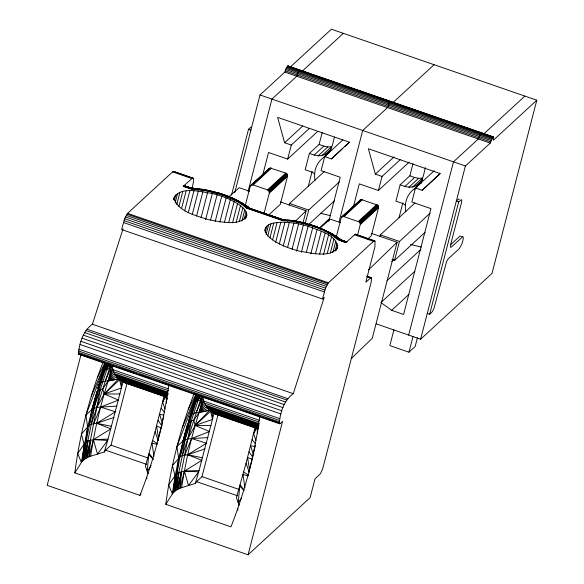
<?xml version="1.0" encoding="UTF-8"?>
<svg xmlns="http://www.w3.org/2000/svg" width="584" height="584" viewBox="0 0 584 584"><rect width="100%" height="100%" fill="white"/><g stroke="black" fill="none" stroke-linecap="round" stroke-linejoin="round"><path stroke-width="0.88" d="M102.653 362.109L79.38 354.065L78.46 354.196C79.161 343.268 83.045 330.924 92.418 324.222L123.049 228.848M81.023 354.554L47.195 485.362L248.061 554.8L282.576 421.356L280.247 423.502L279.32 423.634C280.028 412.706 283.912 400.369 293.285 393.66L324.193 297.424L322.499 298.979L121.633 229.541L124.669 218.723L127.589 213.35L172.601 171.893L173.499 171.368L193.246 178.281L193.552 181.259L192.114 188.355M376.132 323.828L420.611 339.209L465.411 165.965L490.246 143.095L493.005 136.984L493.728 137.386L493.349 140.233L536.806 100.207L331.398 29.2L290.62 66.766M108.792 363.927L100.338 389.36L90.447 440.081L89.089 456.724L85.023 458.812L82.052 461.506L74.796 472.865L139.926 495.378L141.021 493.954M199.794 395.383L191.34 420.823L181.449 471.543L180.084 488.18L176.025 490.268L173.054 492.962L165.79 504.32L230.928 526.841C240.513 502.904 247.653 478.099 253.763 453.075M264.085 213.24L269.304 193.048L269.034 191.151L267.523 189.88L253.193 184.924L251.324 185.026L250.2 186.442L245.433 204.874M268.552 215.138L280.276 204.342L287.54 176.251L287.27 174.353L285.758 173.083L270.151 168.031L250.821 185.383M357.576 235.038L360.306 224.504L359.635 222.066L342.918 216.284L341.195 217.898L336.202 237.213M367.365 239.396L371.271 235.797L378.541 207.707L377.87 205.269L361.153 199.487L341.822 216.839M83.556 459.944L87.644 427.108L95.126 397.828M174.558 491.399L178.646 458.564L186.128 429.291M191.552 189.158L190.953 188.041L184.15 185.763C192.946 190.267 203.458 187.778 212.313 192.085L213.912 191.632L203.524 189.428L190.829 188.033L184.15 185.763L183.252 186.289L191.552 189.158L206.933 190.917L222.876 195.173L236.841 201.254L247.419 208.072L282.43 220.175C294.84 221.57 307.272 223.687 318.871 228.497C328.704 231.68 335.968 239.637 345.903 242.521L346.801 241.995L340.304 239.681L337.596 239.644L334.924 237.308L334.596 235.827C318.835 225.993 299.68 219.818 281.32 219.891L284.496 219.657L287.459 220.898L290.197 220.482L299.942 222.124L319.944 227.935L332.734 234.096L342.333 240.98L340.939 240.061M304.877 223.27L299.366 222.088L303.315 223.541L304.877 223.27L308.659 224.971L310.06 224.519L315.411 226.409L325.39 230.468L333.975 234.892L327.843 232.709L327.573 231.673L323.551 230.541L323.514 229.716L318.871 228.497L319.149 227.869L320.572 228.432M74.796 472.865C79.789 435 89.14 397.682 103.156 362.131M139.926 495.378C154.001 459.878 163.739 422.677 168.798 384.827M165.79 504.32C170.791 466.455 180.135 429.138 194.151 393.594M249.054 471.492L253.558 452.432L257.274 433.131L259.792 416.282M168.455 390.674L113.559 371.701C115.311 376.132 118.793 379.746 122.99 381.951L108.025 439.124L93.382 439.65L85.994 441.555L82.052 461.506L84.154 444.723L81.424 434.124L89.33 425.035L91.79 409.691L97.404 390.74L102.748 388.864L108.128 381.045L113.559 371.701L111.851 365.664L109.493 368.409L91.301 424.239L83.906 459.644C87.001 426.992 96.594 395.317 107.222 364.401M196.961 394.295L176.923 446.556L178.646 458.564L175.156 476.179L173.054 492.962C178.558 469.74 180.522 445.731 188.15 423.057M82.913 460.55L85.994 441.555L77.716 453.388L81.329 462.513L87.644 427.108L85.921 415.1L105.638 363.679M89.33 425.035L91.301 424.239L97.404 390.74M173.915 492.005L176.996 473.011L184.383 471.113L199.027 470.58L213.992 413.406C207.707 410.34 203.874 403.887 202.852 397.12L200.494 399.872L182.303 455.695L174.908 491.108L176.996 473.011L168.71 484.851L172.324 493.976L175.156 476.179L172.426 465.579L180.325 456.498L189.676 421.436L198.224 395.864M180.325 456.498L182.303 455.695L188.231 423.079M85.023 458.812L87.98 440.723L86.257 458.046L90.447 440.081L87.615 457.345M176.025 490.268L178.974 472.179L177.259 489.501L181.449 471.543L178.616 488.801M91.301 424.239L96.688 423.276L110.902 428.853L93.382 439.65L89.089 456.724L90.659 456.184C95.126 426.269 102.339 396.755 112.471 368.248M182.303 455.695L187.683 454.739L201.896 460.316L184.383 471.113L180.084 488.18L181.653 487.64C186.121 457.725 193.341 428.218 203.473 399.704M86.702 457.798L90.447 440.081M177.704 489.261L181.449 471.543M106.222 363.445L103.025 372.716L104.186 370.19L109.493 368.409L110.237 364.934M194.319 403.537L195.187 401.646L200.494 399.872L201.239 396.397M148.117 473.821L145.401 466.193L155.081 431.649L164.075 396.149L167.104 395.375L118.107 378.439C112.296 381.191 105.397 380.067 99.798 383.097L97.864 388.667M239.119 505.277L236.396 497.656L246.083 463.112L255.069 427.612L258.106 426.838L209.101 409.895C203.29 412.647 196.399 411.53 190.8 414.56L197.465 394.762M158.052 440.029L162.542 422.488M173.645 199.472C178.193 185.04 201.648 192.129 212.364 193.501C222.278 196.042 232.155 199.589 240.469 205.678C243.864 208.342 248.229 212.474 246.375 217.233M173.755 199.582L174.66 196.093M90.659 456.184L104.317 451.994L105.587 450.176L111.018 445.176L126.983 383.44M174.251 200.75L175.828 194.64M175.112 202.991L177.594 193.384M176.762 204.582L179.923 192.362M178.938 206.422L182.77 191.581M181.58 208.517L186.099 191.056M184.646 210.882L189.837 190.8M188.289 212.642L193.932 190.815M192.209 214.671L198.304 191.099M196.567 216.087L202.889 191.647M201.057 217.766L207.605 192.45M205.597 219.686L212.364 193.501M210.554 220.088L217.095 194.771M215.167 221.562L221.716 196.246M219.818 222.336L226.139 197.896M224.424 222.394L230.293 199.699M231.512 195.093L248.536 129.254L250.864 127.108L251.587 127.509M234.761 192.574L260.004 94.958L284.839 72.087L286.153 68.379L287.927 65.853L493.604 136.97M228.694 222.562L234.111 201.619M232.556 222.825L237.52 203.619M236.184 222.263L240.469 205.678M239.294 221.716L242.907 207.743M248.069 191.421L271.947 99.09L296.781 76.212L298.585 71.518L299.548 70.102L300.271 70.511M241.849 221.146L244.791 209.795M244.046 219.65L246.083 211.795M245.411 218.942L246.762 213.7M262.844 174.536L268.545 152.49L287.656 159.096L317.798 131.334M264.756 231.045C265.311 223.249 274.845 222.621 280.838 222.263C290.065 222.073 299.249 223.701 308.096 226.227C317.733 230.227 338.8 235.06 337.377 248.696M181.653 487.64L195.319 483.45L196.582 481.639L202.013 476.632L218.212 414.019M265.245 232.206L266.83 226.096M266.107 234.447L268.596 224.847M267.764 236.038L270.918 223.818M287.656 159.096L291.285 145.051L309.374 128.392M269.932 237.878L273.772 223.037M272.582 239.973L277.093 222.519M275.641 242.338L280.838 222.263M289.153 205.203L289.598 203.473L324.186 171.616M279.283 244.097L284.926 222.27M283.211 246.127L289.306 222.555M322.258 132.239L319.105 144.445L309.403 153.38L305.162 169.769L312.331 172.243L314.535 173.769M287.569 247.55L293.891 223.103M308.243 186.449L312.126 171.433M292.058 249.222L298.606 223.913M302.913 223.139L306.104 210.809L280.378 201.918M296.592 251.149L303.366 224.957M305.359 223.008L308.702 210.079L339.304 181.901M342.808 139.948L324.726 156.607L321.091 170.652L340.202 177.259L328.799 221.351M301.322 252.419L308.096 226.227M334.413 137.16C332.741 143.328 332.041 151.395 325.303 154.285C320.258 157.22 314.404 155.366 309.403 153.38M306.388 252.142L312.71 227.702M310.812 253.799L317.134 229.351M315.426 253.85L321.295 231.154M319.689 254.025L325.113 233.074M323.558 254.281L328.522 235.075M327.179 253.719L331.471 237.133M330.296 253.171L333.902 239.206M339.056 221.92L362.708 130.466L387.542 107.595L389.346 102.893L390.302 101.477L391.024 101.886L378.184 97.44M332.851 252.602L335.785 241.258M322.499 298.979L325.536 288.16L328.456 282.787L373.468 241.331L374.366 240.805L375.001 241.112L374.972 246.558L365.839 282.24L371.037 277.634L371.614 278.488L371.008 282.831L322.565 469.229L320.309 473.806L314.988 478.887L310.141 497.619L248.061 554.8M335.048 251.113L337.077 243.251M336.406 250.397L337.764 245.163M353.378 206.794L359.306 183.865L378.417 190.472L409.223 162.089M378.417 190.472L382.046 176.426L400.135 159.768M379.914 236.578L380.359 234.856L414.947 202.991M413.019 163.615L409.859 175.82L400.164 184.756L395.923 201.144L403.091 203.619L405.296 205.145M398.996 217.825L402.88 202.809M371.38 233.374L397.098 242.265L372.278 338.253L351.466 358.379M392.068 259.559L394.558 260.42L399.463 241.455L430.065 213.277M434.24 170.71L415.487 187.982L411.851 202.028L430.956 208.634L403.595 314.455L391.652 310.323L380.914 302.534L414.874 271.253M425.4 167.659C423.546 174.047 423.108 182.609 416.056 185.661C411.019 188.596 405.165 186.741 400.164 184.756M393.93 329.821L389.849 345.597L408.953 352.203L415.158 346.487L417.429 337.72M408.669 335.077L453.469 161.841L478.303 138.97L481.063 132.853L493.728 137.386M408.953 352.203L413.034 336.428M429.656 314.28L458.717 201.911L461.375 199.64L461.769 200.166L461.389 203.02L450.79 243.988L450.541 247.251L451.133 247.236L462.871 236.608L463.302 238.345A7.395 1.533 -70.9 0 1 461.849 243.966L459.36 248.58L448.103 258.946L446.658 261.347L433.912 308.578L432.43 311.542L429.656 314.28L427.269 313.455M536.806 100.207L491.998 273.451L420.611 339.209M162.556 420.969L163.724 416.56M253.558 452.432L255.42 445.373M95.601 396.134L96.791 391.901M186.603 427.597L187.318 425.05M108.025 439.124L104.317 451.994M199.027 470.58L195.319 483.45M97.937 389.039L99.798 383.097M85.921 415.1L91.79 409.691L106.157 363.89M176.923 446.556L182.792 441.146L197.158 395.346M166.272 401.668L167.374 398.259M257.274 433.131L257.821 431.423M97.849 388.55L100.302 381.053M100.85 379.381L102.755 373.548L100.068 382.235L106.536 363.664M191.304 412.508L197.399 395.164M97.878 388.499L106.047 363.774M109.325 364.35L107.106 368.854L108.777 363.774M190.004 416.545L191.413 412.282M193.1 407.165L197.049 395.229M199.954 396.558L198.107 400.31L199.502 396.076M98.47 386.761L106.252 363.606M190.048 416.509L197.246 395.061M190.8 414.56L197.538 395.127M91.79 409.691L93.856 408.413L100.338 389.36M182.792 441.146L184.858 439.876L191.34 420.823L193.749 420.319L199.122 412.501L204.553 403.157L258.595 421.838M246.828 215.489C240.133 227.3 219.292 221.285 208.554 219.715C196.64 215.584 177.405 211.948 174.098 197.728M265.654 227.548C263.347 233.571 270.188 238.104 274.4 241.061C282.123 245.849 290.774 248.959 299.555 251.178C310.294 252.741 331.135 258.756 337.822 246.952M197.224 394.908L194.319 403.332L197.348 394.82M188.858 420.122L190.523 415.355L188.406 422.195L191.34 420.823M106.405 363.708L103.025 372.716L106.354 363.358M109.493 368.409L110.595 365.38M200.494 399.872L201.867 396.083M103.025 372.716L106.463 363.299M107.106 368.854L108.938 363.905M198.107 400.31L199.94 395.368M107.879 363.963L105.456 369.438L107.595 363.722M198.881 395.426L196.45 400.901L198.29 395.996M106.974 363.511L104.186 370.19L106.638 363.679M197.976 394.966L195.187 401.646L197.64 395.142M104.186 370.19L106.733 363.744M107.865 363.847L105.456 369.438L107.456 364.379M195.187 401.646L197.735 395.207M196.45 400.901L198.859 395.31M105.456 369.438L107.471 364.423M164.944 408.983L162.622 402.157L165.082 396.083L121.253 380.929L121.545 387.951L104.156 393.996L96.82 407.537L93.856 408.413M255.945 440.438L253.624 433.613L256.077 427.539L212.248 412.384L212.539 419.414L195.158 425.451L187.822 438.993L184.858 439.876M93.768 423.641L100.565 407.084L118.53 400.062L104.156 393.996L102.748 388.864M184.763 455.104L191.559 438.54L209.532 431.525L195.158 425.451L193.749 420.319M268.436 169.645L269.056 168.579M91.206 396.302L105.266 363.628M182.208 427.765L196.626 394.251M105.127 381.257L111.851 365.664L108.128 381.045L118.596 378.892L166.768 395.55L166.856 399.069M196.129 412.72L202.852 397.12L199.122 412.501L209.59 410.355L257.77 427.006L258.508 428.546M232.512 198.253L232.556 199.078L238.878 201.173L228.943 196.472L228.154 196.414L227.869 197.042L233.542 198.414L242.973 203.436L236.841 201.254L236.578 200.217L223.781 194.647L212.262 191.537M97.265 377.819L104.726 363.306M188.267 409.274L195.72 394.769M162.622 402.157L166.097 395.828L119.618 379.761L104.156 393.996L120.056 393.988M253.624 433.613L257.091 427.284L210.612 411.216L195.158 425.451L211.058 425.451M151.147 465.696L147.212 471.281L148.752 454.578L153.424 459.564M241.652 497.853L238.214 502.736L239.747 486.034L243.842 490.399M359.671 200.524L360.058 200.042M190.326 188.428L190.953 188.041M104.156 393.996L118.596 378.892M195.158 425.451L209.59 410.355M295.044 221.504L306.104 210.809M368.482 269.939L397.098 242.265M324.726 156.607L331.413 158.921L349.283 142.146L277.626 117.377L284.598 142.737L291.285 145.051M415.487 187.982L422.174 190.296L440.044 173.521L368.387 148.752L375.359 174.112L382.046 176.426M301.892 71.511L343.341 33.332M213.883 191.815L217.664 193.508L219.058 193.056L229.578 196.976C222.468 194.158 214.635 191.077 206.933 190.917L204.028 189.727L201.619 190.026L199.195 189.019L196.458 189.442L191.435 188.712L183.252 186.289L192.611 177.974M284.598 142.737L302.687 126.078M250.434 185.865L269.56 168.228M251.916 184.829L270.151 168.031M252.551 184.792L270.786 167.995M253.193 184.924L271.429 168.126M267.523 189.88L285.758 173.083M268.122 190.172L286.357 173.375M268.633 190.603L286.868 173.806M269.034 191.151L287.27 174.353M269.29 191.764L287.525 174.966M269.377 192.413L287.62 175.616M269.304 193.048L287.54 176.251M314.177 155.03L323.879 146.095L327.821 146.949L331.529 146.701L321.828 155.636M318.119 155.884L327.821 146.949M325.303 154.285L331.121 148.927M328.412 152.3L331.004 149.92M331.413 158.921L342.801 148.431M344.808 146.584L349.495 142.262M393.317 102.266L434.102 64.707M308.454 224.752L334.398 200.859M375.359 174.112L394.112 156.84M319.558 227.753L329.551 218.547M341.436 217.321L360.562 199.684M342.918 216.284L361.153 199.487M343.553 216.248L361.788 199.451M344.188 216.379L362.423 199.582M358.518 221.336L376.76 204.539M359.116 221.628L377.352 204.831M359.635 222.066L377.87 205.269M360.029 222.606L378.271 205.809M360.284 223.219L378.52 206.422M360.379 223.869L378.614 207.072M360.306 224.504L378.541 207.707M404.938 186.405L414.64 177.47L418.582 178.324L422.29 178.076L412.589 187.011M374.366 240.805L355.262 234.199L345.903 242.521L337.596 239.644M408.88 187.26L418.582 178.324M416.056 185.661L422.524 179.704M421.458 180.894L422.75 179.704M419.173 183.675L420.465 182.485M422.174 190.296L440.256 173.638M483.413 134.262L524.863 96.083M391.842 261.603L393.842 259.763M394.558 260.42L425.159 232.235M387.017 280.59L420.976 249.317M450.731 244.587L459.995 236.053L462.871 236.608M391.652 310.323L408.961 294.38M228.351 197.239L239.221 187.69L249.514 191.245M320.032 228.103L330.223 219.153L340.508 222.708M111.588 426.349L96.688 423.276L115.501 411.793L100.565 407.084L96.82 407.537M202.59 457.805L187.683 454.739L206.502 443.249L191.559 438.54L187.822 438.993M218.774 193.173L222.876 195.173L223.781 194.647L228.943 196.472M315.411 226.409L309.768 224.628L313.878 226.628L314.776 226.103L319.944 227.935M96.688 423.276L113.997 417.451M187.683 454.739L204.999 448.906M293.934 221.051L297.935 222.373L299.942 222.124M164.075 396.149L122.99 381.951L124.144 382.622L125.633 382.316M255.069 427.612L213.992 413.406L215.146 414.078L216.627 413.771M197.604 188.814L199.195 189.019M240.287 202.261L243.594 204.371L243.929 205.853L246.601 208.189L249.631 208.327L281.634 219.569L283.43 219.759L250.054 208.51L245.222 204.86L240.652 203.524L240.287 202.261L236.578 200.217M295.022 221.183L292.613 221.489L289.43 220.146L286.875 220.102M192.435 188.303L184.785 186.07L188.742 187.756L184.785 186.07C188.42 188.632 192.808 187.391 196.458 189.442M100.565 407.084L116.968 406.165M191.559 438.54L207.97 437.628M191.435 188.712L194.516 188.559L191.136 188.15L184.15 185.763L191.289 188.376L194.516 188.559M281.86 219.489L282.43 220.175L290.197 220.482M191.136 188.15L193.501 188.194L190.764 188.048L184.15 185.763M243.929 205.853L246.579 206.612L247.419 208.072L282.327 219.905L285.51 220.015L282.13 219.606L248.456 208.065L243.594 204.371M281.758 219.511L284.496 219.657L282.13 219.606L248.945 208.138L246.579 206.612L248.368 207.225L251.332 209.517L245.222 204.86M285.51 220.015L282.291 219.832L248.207 208.05L246.579 206.612M246.601 208.189L282.554 220.621L287.459 220.898M281.955 219.496L284.496 219.657L282.043 219.54L248.945 208.138L248.368 207.225L249.631 208.327M281.546 219.635L283.43 219.759M323.514 229.716L325.39 230.468M203.714 189.742L205.261 190.034M206.816 190.333L208.948 190.661M163.863 415.122L159.614 414.268L162.228 422.955M254.865 446.585L250.609 445.723L253.222 454.41M327.573 231.673L329.872 232.629M209.145 190.807L210.7 191.172M222.876 195.173L228.154 196.414M313.878 226.628L319.149 227.869M320.558 213.262L330.544 215.693M410.486 244.433L421.305 247.068M183.252 186.289L191.289 188.376M344.881 241.637L346.582 242.083M157.067 444.373L151.979 443.059L153.942 456.374M248.061 475.829L242.981 474.515L244.937 487.83M214.591 192.114L224.409 194.954M336.216 236.323L342.333 240.98L336.216 236.323L331.654 234.98L331.289 233.724M334.924 237.308C339.26 237.936 342.282 241.28 346.604 242.017L340.633 239.783L339.362 238.681L339.946 239.593L346.801 241.995L339.202 239.506L334.596 235.827M341.83 240.477L346.633 242.039M281.634 219.569L250.835 209.021L251.332 209.517L241.732 202.641M287.605 65.977L493.005 136.984M289.182 66.671L309.688 73.766M315.681 75.832L373.906 95.966M391.886 102.178L436.409 117.574M442.402 119.64L480.931 132.962M287.153 66.569L492.56 137.576M286.642 67.394L492.049 138.401M286.153 68.379L491.56 139.386M285.678 69.532L491.078 140.54M285.218 70.846L490.626 141.854M284.839 72.087L490.246 143.095M260.004 94.958L465.411 165.965M319.105 144.445L323.879 146.095M409.859 175.82L414.64 177.47M248.536 129.254L250.923 130.079M458.717 201.911L456.33 201.086L458.659 198.94L459.382 199.341M289.598 203.473L308.702 210.079M380.359 234.856L399.463 241.455M193.246 178.281L173.499 171.368M375.001 241.112L355.262 234.199M172.601 171.893L191.705 178.5M354.357 234.724L373.468 241.331M366.737 276.144L371.037 277.634M367.117 276.334L371.417 277.816M367.051 276.758L370.497 277.947M127.589 213.35L328.456 282.787M126.925 214.145L327.792 283.583M126.188 215.365L327.047 284.802M125.414 216.927L326.281 286.364M124.669 218.723L325.536 288.16M123.998 220.628L324.865 290.065M123.45 222.519L324.317 291.956M92.418 324.222L293.285 393.66M86.987 329.223L287.854 398.66M85.877 330.551L286.744 399.989M84.636 332.581L285.503 402.018M83.351 335.179L284.218 404.617M82.11 338.173L282.977 407.61M80.993 341.355L281.86 410.793M80.081 344.502L280.94 413.939M78.869 349.188L279.736 418.626M78.475 350.933L279.342 420.37M78.271 352.407L279.137 421.852M78.263 353.524L279.13 422.962M119.895 368.073L134.554 373.139M140.583 375.227L150.066 378.505M162.14 382.673L181.967 389.528M194.895 394.003L197.487 394.894M202.655 396.682L229.381 405.924M244.9 411.282L259.551 416.348M267.311 419.035L280.247 423.502M78.46 354.196L279.707 423.816M168.52 388.893L112.865 369.657L108.128 381.045L116.734 376.972L168.112 394.733M259.522 420.356L203.86 401.113L199.122 412.501L207.729 408.435L258.252 425.897M167.513 391.952L114.442 373.607L108.128 381.045L115.508 375.366L168.25 393.601M259.369 423.707L205.444 405.062L199.122 412.501L206.51 406.829L259.252 425.057M115.128 374.789L167.71 392.966M206.13 406.245L258.712 424.422M116.099 376.191L167.747 394.047M207.101 407.647L258.748 425.502M124.144 382.622L164.374 396.529M215.146 414.078L255.369 427.984M111.018 445.176L147.818 457.9M202.013 476.632L238.819 489.356M105.587 450.176L146.664 464.382M196.582 481.639L237.666 495.838M248.207 208.05L282.327 219.905M346.801 241.995L340.304 239.681L339.362 238.681M252.565 459.477L247.579 457.454L249.645 470.434M161.564 428.021L156.585 425.991L158.505 438.109M287.927 65.853L288.328 66.379M230.381 197.319L234.388 199.013M339.202 239.506L345.903 242.521L339.019 239.506L337.574 238.075L338.421 239.528M340.633 239.783L341.611 240.301L340.917 239.703M203.524 189.428L204.028 189.727M337.574 238.075L339.946 239.593M243.667 472.011L248.521 475.142M152.672 440.548L157.527 443.687M337.625 237.221L338.851 238.673M246.623 205.765L247.857 207.218M252.135 439.65L255.478 443.804M161.14 408.194L164.484 412.348M240.104 484.786L244.097 490.231M149.11 453.323L153.096 458.769M249.047 451.826L252.551 456.878M158.052 420.37L162.053 426.145M246.083 463.112L249.193 472.31M155.081 431.649L158.191 440.847M282.43 220.175L282.554 220.621M210.612 411.216L212.539 419.414M119.618 379.761L121.545 387.951M237.732 508.708L237.9 510.343M146.73 477.252L146.905 478.887M257.091 427.284L257.464 433.642M166.097 395.828L166.52 403.091M257.77 427.006L257.836 429.649M414.392 189.063A25.185 22.988 47.4 0 1 421.568 182.996M405.858 211.882A25.185 22.988 47.4 0 1 416.91 187.289M324.164 157.001A25.185 22.988 47.4 0 1 329.31 152.475M315.104 180.507A25.185 22.988 47.4 0 1 326.149 155.913M107.668 440.38L97.484 454.089L93.382 439.65L107.668 440.38M198.669 471.836L188.486 485.545L184.383 471.113L198.669 471.836"/></g></svg>
